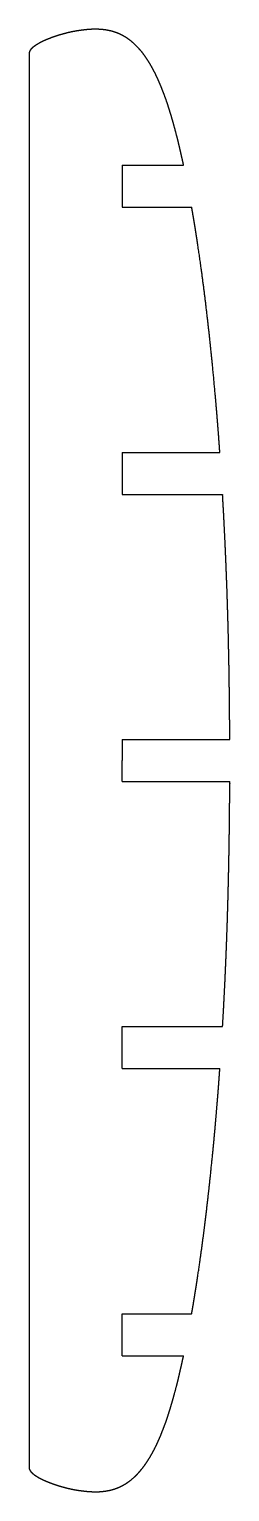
# Model space of a CAD drawing. Header units: metres. Extents: x 85 to 104, y -66 to 66.
import ezdxf

# ---------------------------------------------------------------- set-up
doc = ezdxf.new("R2010")
doc.units = ezdxf.units.M

msp = doc.modelspace()

# ---------------------------------------------------------------- linework, layer by layer
for p, q in [((93.92, 53.9, 1965), (99.49, 53.9, 1965)), ((93.92, 50.1, 1965), (100.22, 50.1, 1965)), ((93.92, 27.9, 1965), (102.78, 27.9, 1965)), ((93.92, 24.1, 1965), (103.03, 24.1, 1965)), ((93.92, 1.9, 1965), (103.68, 1.9, 1965)), ((93.92, -1.9, 1965), (103.68, -1.9, 1965)), ((93.92, -24.1, 1965), (103.03, -24.1, 1965)), ((93.92, -27.9, 1965), (102.78, -27.9, 1965)), ((93.92, -50.1, 1965), (100.22, -50.1, 1965)), ((93.92, -53.9, 1965), (99.49, -53.9, 1965))]:
    msp.add_line(p, q)
for points, knots in [([(99.49, 53.9, 1965), (99.42, 54.24, 1965), (99.34, 54.59, 1965), (99.26, 54.93, 1965), (99.19, 55.27, 1965), (99.1, 55.62, 1965), (99.02, 55.96, 1965), (98.94, 56.3, 1965), (98.76, 56.98, 1965), (98.67, 57.32, 1965), (98.58, 57.65, 1965), (98.49, 57.99, 1965), (98.39, 58.33, 1965), (98.29, 58.66, 1965), (98.18, 58.99, 1965), (98.03, 59.47, 1965), (97.98, 59.61, 1965), (97.93, 59.75, 1965), (97.88, 59.89, 1965), (97.83, 60.02, 1965), (97.79, 60.16, 1965), (97.74, 60.29, 1965), (97.63, 60.56, 1965), (97.58, 60.7, 1965), (97.52, 60.84, 1965), (97.47, 60.98, 1965), (97.41, 61.12, 1965), (97.36, 61.25, 1965), (97.3, 61.38, 1965), (97.08, 61.88, 1965), (96.9, 62.25, 1965), (96.72, 62.62, 1965), (96.52, 62.98, 1965), (96.31, 63.33, 1965), (96.08, 63.67, 1965), (95.84, 64, 1965), (95.37, 64.55, 1965), (95.15, 64.78, 1965), (94.92, 65, 1965), (94.68, 65.2, 1965), (94.43, 65.39, 1965), (94.16, 65.56, 1965), (93.88, 65.7, 1965), (93.45, 65.89, 1965), (93.31, 65.94, 1965), (93.16, 65.99, 1965), (93.01, 66.03, 1965), (92.86, 66.07, 1965), (92.71, 66.1, 1965), (92.56, 66.13, 1965), (92.3, 66.17, 1965), (92.2, 66.18, 1965), (92.09, 66.19, 1965), (91.99, 66.2, 1965), (91.88, 66.21, 1965), (91.77, 66.21, 1965), (91.67, 66.22, 1965), (91.48, 66.22, 1965), (91.39, 66.22, 1965), (91.31, 66.22, 1965), (91.23, 66.21, 1965), (91.14, 66.21, 1965), (91.06, 66.21, 1965), (90.97, 66.2, 1965), (90.83, 66.19, 1965), (90.76, 66.19, 1965), (90.7, 66.18, 1965), (90.64, 66.17, 1965), (90.58, 66.17, 1965), (90.52, 66.16, 1965), (90.46, 66.15, 1965), (90.2, 66.12, 1965), (90.01, 66.1, 1965), (89.82, 66.07, 1965), (89.63, 66.04, 1965), (89.44, 66, 1965), (89.25, 65.96, 1965), (89.06, 65.92, 1965), (88.69, 65.82, 1965), (88.5, 65.77, 1965), (88.31, 65.72, 1965), (88.13, 65.67, 1965), (87.94, 65.61, 1965), (87.76, 65.55, 1965), (87.58, 65.48, 1965), (87.24, 65.35, 1965), (87.09, 65.29, 1965), (86.94, 65.23, 1965), (86.79, 65.16, 1965), (86.64, 65.09, 1965), (86.49, 65.01, 1965), (86.35, 64.93, 1965), (86.14, 64.81, 1965), (86.07, 64.76, 1965), (86.01, 64.72, 1965), (85.94, 64.67, 1965), (85.88, 64.63, 1965), (85.81, 64.58, 1965), (85.75, 64.52, 1965), (85.66, 64.43, 1965), (85.63, 64.39, 1965), (85.59, 64.35, 1965), (85.56, 64.31, 1965), (85.53, 64.26, 1965), (85.51, 64.22, 1965), (85.5, 64.17, 1965), (85.49, 64.12, 1965)], [0, 0, 0, 0, 0, 0, 0, 0, 0, 0.108498, 0.108498, 0.108498, 0.108498, 0.108498, 0.108498, 0.108498, 0.216499, 0.216499, 0.216499, 0.216499, 0.216499, 0.216499, 0.216499, 0.263163, 0.263163, 0.263163, 0.263163, 0.263163, 0.263163, 0.263163, 0.315662, 0.315662, 0.315662, 0.315662, 0.315662, 0.315662, 0.315662, 0.470543, 0.470543, 0.470543, 0.470543, 0.470543, 0.470543, 0.470543, 0.589699, 0.589699, 0.589699, 0.589699, 0.589699, 0.589699, 0.589699, 0.648176, 0.648176, 0.648176, 0.648176, 0.648176, 0.648176, 0.648176, 0.688512, 0.688512, 0.688512, 0.688512, 0.688512, 0.688512, 0.688512, 0.720328, 0.720328, 0.720328, 0.720328, 0.720328, 0.720328, 0.720328, 0.743465, 0.743465, 0.743465, 0.743465, 0.743465, 0.743465, 0.743465, 0.815315, 0.815315, 0.815315, 0.815315, 0.815315, 0.815315, 0.815315, 0.887574, 0.887574, 0.887574, 0.887574, 0.887574, 0.887574, 0.887574, 0.949173, 0.949173, 0.949173, 0.949173, 0.949173, 0.949173, 0.949173, 0.979583, 0.979583, 0.979583, 0.979583, 0.979583, 0.979583, 0.979583, 1, 1, 1, 1, 1, 1, 1, 1, 1]), ([(85.49, 64.12, 1965), (85.49, 64.12, 1965), (85.49, 64.12, 1965), (85.49, 64.12, 1965), (85.49, 64.12, 1965), (85.49, 64.12, 1965), (85.49, 64.12, 1965), (85.49, 64.12, 1965), (85.49, 64.11, 1965), (85.49, 64.11, 1965), (85.49, 64.11, 1965), (85.49, 64.11, 1965), (85.49, 64.11, 1965), (85.49, 64.1, 1965), (85.49, 64.1, 1965), (85.49, 64.08, 1965), (85.49, 64.06, 1965), (85.49, 64.03, 1965), (85.49, 64.01, 1965), (85.49, 63.98, 1965), (85.49, 63.95, 1965), (85.49, 63.92, 1965), (85.49, 63.86, 1965), (85.49, 63.84, 1965), (85.49, 63.82, 1965), (85.49, 63.79, 1965), (85.49, 63.76, 1965), (85.49, 63.73, 1965), (85.49, 63.7, 1965), (85.49, 63.63, 1965), (85.49, 63.59, 1965), (85.49, 63.55, 1965), (85.49, 63.5, 1965), (85.49, 63.46, 1965), (85.49, 63.41, 1965), (85.49, 63.35, 1965), (85.49, 63.19, 1965), (85.49, 63.09, 1965), (85.49, 62.98, 1965), (85.49, 62.87, 1965), (85.49, 62.77, 1965), (85.49, 62.66, 1965), (85.49, 62.55, 1965), (85.49, 62.24, 1965), (85.49, 62.03, 1965), (85.49, 61.82, 1965), (85.49, 61.61, 1965), (85.49, 61.4, 1965), (85.49, 61.19, 1965), (85.49, 60.98, 1965), (85.49, 60.63, 1965), (85.49, 60.49, 1965), (85.49, 60.34, 1965), (85.49, 60.18, 1965), (85.49, 60.03, 1965), (85.49, 59.86, 1965), (85.49, 59.69, 1965), (85.49, 59.43, 1965), (85.49, 59.34, 1965), (85.49, 59.25, 1965), (85.49, 59.16, 1965), (85.49, 59.07, 1965), (85.49, 58.98, 1965), (85.49, 58.88, 1965), (85.49, 58.67, 1965), (85.49, 58.56, 1965), (85.49, 58.44, 1965), (85.49, 58.33, 1965), (85.49, 58.21, 1965), (85.49, 58.09, 1965), (85.49, 57.96, 1965), (85.49, 57.26, 1965), (85.49, 56.67, 1965), (85.49, 56.09, 1965), (85.49, 55.5, 1965), (85.49, 54.92, 1965), (85.49, 54.33, 1965), (85.49, 53.75, 1965), (85.49, 52.21, 1965), (85.49, 51.25, 1965), (85.49, 50.29, 1965), (85.49, 49.33, 1965), (85.49, 48.37, 1965), (85.49, 47.42, 1965), (85.49, 46.46, 1965), (85.49, 43.82, 1965), (85.49, 42.14, 1965), (85.48, 40.47, 1965), (85.48, 38.79, 1965), (85.48, 37.11, 1965), (85.48, 35.44, 1965), (85.48, 33.76, 1965), (85.48, 30.64, 1965), (85.48, 29.2, 1965), (85.48, 27.76, 1965), (85.48, 26.32, 1965), (85.48, 24.87, 1965), (85.48, 23.43, 1965), (85.48, 21.99, 1965), (85.48, 19.52, 1965), (85.48, 18.5, 1965), (85.48, 17.48, 1965), (85.48, 16.45, 1965), (85.48, 15.43, 1965), (85.48, 14.4, 1965), (85.48, 13.38, 1965), (85.48, 11.71, 1965), (85.48, 11.06, 1965), (85.48, 10.42, 1965), (85.48, 9.77, 1965), (85.48, 9.13, 1965), (85.48, 8.48, 1965), (85.48, 7.84, 1965), (85.48, 6.96, 1965), (85.48, 6.74, 1965), (85.48, 6.51, 1965), (85.48, 6.3, 1965), (85.48, 6.09, 1965), (85.48, 5.88, 1965), (85.48, 5.68, 1965), (85.48, 5.29, 1965), (85.48, 5.1, 1965), (85.48, 4.91, 1965), (85.48, 4.73, 1965), (85.48, 4.56, 1965), (85.48, 4.39, 1965), (85.48, 4.22, 1965), (85.48, 3.81, 1965), (85.48, 3.56, 1965), (85.48, 3.31, 1965), (85.48, 3.06, 1965), (85.48, 2.81, 1965), (85.48, 2.57, 1965), (85.48, 2.32, 1965), (85.48, 1.94, 1965), (85.48, 1.81, 1965), (85.48, 1.68, 1965), (85.48, 1.54, 1965), (85.48, 1.41, 1965), (85.48, 1.28, 1965), (85.48, 1.15, 1965), (85.48, 0.96, 1965), (85.48, 0.89, 1965), (85.48, 0.82, 1965), (85.48, 0.75, 1965), (85.48, 0.68, 1965), (85.48, 0.62, 1965), (85.48, 0.55, 1965), (85.48, 0.45, 1965), (85.48, 0.41, 1965), (85.48, 0.38, 1965), (85.48, 0.34, 1965), (85.48, 0.31, 1965), (85.48, 0.27, 1965), (85.48, 0.24, 1965), (85.48, 0.18, 1965), (85.48, 0.16, 1965), (85.48, 0.14, 1965), (85.48, 0.13, 1965), (85.48, 0.11, 1965), (85.48, 0.09, 1965), (85.48, 0.08, 1965), (85.48, 0.04, 1965), (85.48, 0.02, 1965), (85.48, 0.01, 1965), (85.48, 0, 1965), (85.48, 0, 1965), (85.48, 0, 1965), (85.48, 0, 1965), (85.48, 0, 1965), (85.48, 0, 1965), (85.48, 0, 1965), (85.48, -0.01, 1965), (85.48, -0.02, 1965), (85.48, -0.03, 1965), (85.48, -0.05, 1965), (85.48, -0.1, 1965), (85.48, -0.14, 1965), (85.48, -0.18, 1965), (85.48, -0.22, 1965), (85.48, -0.26, 1965), (85.48, -0.3, 1965), (85.48, -0.34, 1965), (85.48, -0.44, 1965), (85.48, -0.49, 1965), (85.48, -0.54, 1965), (85.48, -0.6, 1965), (85.48, -0.65, 1965), (85.48, -0.71, 1965), (85.48, -0.76, 1965), (85.48, -0.93, 1965), (85.48, -1.03, 1965), (85.48, -1.14, 1965), (85.48, -1.25, 1965), (85.48, -1.35, 1965), (85.48, -1.46, 1965), (85.48, -1.57, 1965), (85.48, -1.88, 1965), (85.48, -2.09, 1965), (85.48, -2.3, 1965), (85.48, -2.51, 1965), (85.48, -2.72, 1965), (85.48, -2.92, 1965), (85.48, -3.13, 1965), (85.48, -3.48, 1965), (85.48, -3.63, 1965), (85.48, -3.78, 1965), (85.48, -3.93, 1965), (85.48, -4.09, 1965), (85.48, -4.26, 1965), (85.48, -4.43, 1965), (85.48, -4.69, 1965), (85.48, -4.77, 1965), (85.48, -4.86, 1965), (85.48, -4.96, 1965), (85.48, -5.05, 1965), (85.48, -5.14, 1965), (85.48, -5.24, 1965), (85.48, -5.44, 1965), (85.48, -5.56, 1965), (85.48, -5.67, 1965), (85.48, -5.79, 1965), (85.48, -5.91, 1965), (85.48, -6.03, 1965), (85.48, -6.15, 1965), (85.48, -6.86, 1965), (85.48, -7.45, 1965), (85.48, -8.03, 1965), (85.48, -8.61, 1965), (85.48, -9.2, 1965), (85.48, -9.78, 1965), (85.48, -10.37, 1965), (85.48, -11.91, 1965), (85.48, -12.87, 1965), (85.48, -13.83, 1965), (85.48, -14.79, 1965), (85.48, -15.74, 1965), (85.48, -16.7, 1965), (85.48, -17.66, 1965), (85.48, -20.3, 1965), (85.48, -21.97, 1965), (85.48, -23.65, 1965), (85.48, -25.33, 1965), (85.48, -27, 1965), (85.48, -28.68, 1965), (85.48, -30.36, 1965), (85.48, -33.48, 1965), (85.48, -34.92, 1965), (85.48, -36.36, 1965), (85.48, -37.8, 1965), (85.48, -39.24, 1965), (85.48, -40.69, 1965), (85.49, -42.13, 1965), (85.49, -44.59, 1965), (85.49, -45.62, 1965), (85.49, -46.64, 1965), (85.49, -47.67, 1965), (85.49, -48.69, 1965), (85.49, -49.71, 1965), (85.49, -50.74, 1965), (85.49, -52.41, 1965), (85.49, -53.05, 1965), (85.49, -53.7, 1965), (85.49, -54.35, 1965), (85.49, -54.99, 1965), (85.49, -55.64, 1965), (85.49, -56.28, 1965), (85.49, -57.16, 1965), (85.49, -57.38, 1965), (85.49, -57.6, 1965), (85.49, -57.82, 1965), (85.49, -58.03, 1965), (85.49, -58.24, 1965), (85.49, -58.44, 1965), (85.49, -58.83, 1965), (85.49, -59.02, 1965), (85.49, -59.2, 1965), (85.49, -59.38, 1965), (85.49, -59.56, 1965), (85.49, -59.73, 1965), (85.49, -59.89, 1965), (85.49, -60.3, 1965), (85.49, -60.55, 1965), (85.49, -60.8, 1965), (85.49, -61.05, 1965), (85.49, -61.3, 1965), (85.49, -61.55, 1965), (85.49, -61.8, 1965), (85.49, -62.18, 1965), (85.49, -62.31, 1965), (85.49, -62.44, 1965), (85.49, -62.57, 1965), (85.49, -62.7, 1965), (85.49, -62.83, 1965), (85.49, -62.96, 1965), (85.49, -63.16, 1965), (85.49, -63.23, 1965), (85.49, -63.3, 1965), (85.49, -63.37, 1965), (85.49, -63.43, 1965), (85.49, -63.5, 1965), (85.49, -63.57, 1965), (85.49, -63.67, 1965), (85.49, -63.71, 1965), (85.49, -63.74, 1965), (85.49, -63.78, 1965), (85.49, -63.81, 1965), (85.49, -63.85, 1965), (85.49, -63.88, 1965), (85.49, -63.93, 1965), (85.49, -63.95, 1965), (85.49, -63.97, 1965), (85.49, -63.99, 1965), (85.49, -64.01, 1965), (85.49, -64.03, 1965), (85.49, -64.04, 1965), (85.49, -64.07, 1965), (85.49, -64.08, 1965), (85.49, -64.08, 1965), (85.49, -64.09, 1965), (85.49, -64.1, 1965), (85.49, -64.1, 1965), (85.49, -64.11, 1965), (85.49, -64.11, 1965), (85.49, -64.11, 1965), (85.49, -64.11, 1965), (85.49, -64.11, 1965), (85.49, -64.12, 1965), (85.49, -64.12, 1965), (85.49, -64.12, 1965), (85.49, -64.12, 1965), (85.49, -64.12, 1965), (85.49, -64.12, 1965), (85.49, -64.12, 1965), (85.49, -64.12, 1965), (85.49, -64.12, 1965), (85.49, -64.12, 1965), (85.49, -64.12, 1965)], [0, 0, 0, 0, 0, 0, 0, 0, 0, 0.003194, 0.003194, 0.003194, 0.003194, 0.003194, 0.003194, 0.003194, 0.005428, 0.005428, 0.005428, 0.005428, 0.005428, 0.005428, 0.005428, 0.012014, 0.012014, 0.012014, 0.012014, 0.012014, 0.012014, 0.012014, 0.016568, 0.016568, 0.016568, 0.016568, 0.016568, 0.016568, 0.016568, 0.021537, 0.021537, 0.021537, 0.021537, 0.021537, 0.021537, 0.021537, 0.031088, 0.031088, 0.031088, 0.031088, 0.031088, 0.031088, 0.031088, 0.049558, 0.049558, 0.049558, 0.049558, 0.049558, 0.049558, 0.049558, 0.061996, 0.061996, 0.061996, 0.061996, 0.061996, 0.061996, 0.061996, 0.068216, 0.068216, 0.068216, 0.068216, 0.068216, 0.068216, 0.068216, 0.075471, 0.075471, 0.075471, 0.075471, 0.075471, 0.075471, 0.075471, 0.109586, 0.109586, 0.109586, 0.109586, 0.109586, 0.109586, 0.109586, 0.165482, 0.165482, 0.165482, 0.165482, 0.165482, 0.165482, 0.165482, 0.263293, 0.263293, 0.263293, 0.263293, 0.263293, 0.263293, 0.263293, 0.347371, 0.347371, 0.347371, 0.347371, 0.347371, 0.347371, 0.347371, 0.407123, 0.407123, 0.407123, 0.407123, 0.407123, 0.407123, 0.407123, 0.444779, 0.444779, 0.444779, 0.444779, 0.444779, 0.444779, 0.444779, 0.458235, 0.458235, 0.458235, 0.458235, 0.458235, 0.458235, 0.458235, 0.471693, 0.471693, 0.471693, 0.471693, 0.471693, 0.471693, 0.471693, 0.492668, 0.492668, 0.492668, 0.492668, 0.492668, 0.492668, 0.492668, 0.503702, 0.503702, 0.503702, 0.503702, 0.503702, 0.503702, 0.503702, 0.509538, 0.509538, 0.509538, 0.509538, 0.509538, 0.509538, 0.509538, 0.51269, 0.51269, 0.51269, 0.51269, 0.51269, 0.51269, 0.51269, 0.514609, 0.514609, 0.514609, 0.514609, 0.514609, 0.514609, 0.514609, 0.517176, 0.517176, 0.517176, 0.517176, 0.517176, 0.517176, 0.517176, 0.519787, 0.519787, 0.519787, 0.519787, 0.519787, 0.519787, 0.519787, 0.523567, 0.523567, 0.523567, 0.523567, 0.523567, 0.523567, 0.523567, 0.528315, 0.528315, 0.528315, 0.528315, 0.528315, 0.528315, 0.528315, 0.537399, 0.537399, 0.537399, 0.537399, 0.537399, 0.537399, 0.537399, 0.554964, 0.554964, 0.554964, 0.554964, 0.554964, 0.554964, 0.554964, 0.566793, 0.566793, 0.566793, 0.566793, 0.566793, 0.566793, 0.566793, 0.572708, 0.572708, 0.572708, 0.572708, 0.572708, 0.572708, 0.572708, 0.579608, 0.579608, 0.579608, 0.579608, 0.579608, 0.579608, 0.579608, 0.612052, 0.612052, 0.612052, 0.612052, 0.612052, 0.612052, 0.612052, 0.66521, 0.66521, 0.66521, 0.66521, 0.66521, 0.66521, 0.66521, 0.758234, 0.758234, 0.758234, 0.758234, 0.758234, 0.758234, 0.758234, 0.838199, 0.838199, 0.838199, 0.838199, 0.838199, 0.838199, 0.838199, 0.895028, 0.895028, 0.895028, 0.895028, 0.895028, 0.895028, 0.895028, 0.930843, 0.930843, 0.930843, 0.930843, 0.930843, 0.930843, 0.930843, 0.943641, 0.943641, 0.943641, 0.943641, 0.943641, 0.943641, 0.943641, 0.956441, 0.956441, 0.956441, 0.956441, 0.956441, 0.956441, 0.956441, 0.97639, 0.97639, 0.97639, 0.97639, 0.97639, 0.97639, 0.97639, 0.986885, 0.986885, 0.986885, 0.986885, 0.986885, 0.986885, 0.986885, 0.992436, 0.992436, 0.992436, 0.992436, 0.992436, 0.992436, 0.992436, 0.995434, 0.995434, 0.995434, 0.995434, 0.995434, 0.995434, 0.995434, 0.997258, 0.997258, 0.997258, 0.997258, 0.997258, 0.997258, 0.997258, 0.998503, 0.998503, 0.998503, 0.998503, 0.998503, 0.998503, 0.998503, 0.999071, 0.999071, 0.999071, 0.999071, 0.999071, 0.999071, 0.999071, 1, 1, 1, 1, 1, 1, 1, 1, 1]), ([(102.78, 27.9, 1965), (102.76, 28.14, 1965), (102.75, 28.38, 1965), (102.73, 28.63, 1965), (102.71, 28.87, 1965), (102.69, 29.11, 1965), (102.68, 29.35, 1965), (102.66, 29.59, 1965), (102.6, 30.33, 1965), (102.56, 30.83, 1965), (102.52, 31.32, 1965), (102.48, 31.82, 1965), (102.44, 32.31, 1965), (102.39, 32.81, 1965), (102.35, 33.3, 1965), (102.16, 35.34, 1965), (102.01, 36.89, 1965), (101.85, 38.44, 1965), (101.68, 39.98, 1965), (101.49, 41.53, 1965), (101.3, 43.07, 1965), (101.09, 44.61, 1965), (100.79, 46.64, 1965), (100.71, 47.14, 1965), (100.64, 47.63, 1965), (100.56, 48.13, 1965), (100.48, 48.62, 1965), (100.4, 49.11, 1965), (100.31, 49.61, 1965), (100.22, 50.1, 1965)], [0, 0, 0, 0, 0, 0, 0, 0, 0, 0.0868, 0.0868, 0.0868, 0.0868, 0.0868, 0.0868, 0.0868, 0.264627, 0.264627, 0.264627, 0.264627, 0.264627, 0.264627, 0.264627, 0.820839, 0.820839, 0.820839, 0.820839, 0.820839, 0.820839, 0.820839, 1, 1, 1, 1, 1, 1, 1, 1, 1]), ([(103.68, 1.9, 1965), (103.67, 4.67, 1965), (103.64, 7.44, 1965), (103.6, 10.21, 1965), (103.53, 12.99, 1965), (103.44, 15.76, 1965), (103.33, 18.53, 1965), (103.19, 21.29, 1965), (103.03, 24.07, 1965), (103.03, 24.07, 1965), (103.03, 24.08, 1965), (103.03, 24.08, 1965), (103.03, 24.09, 1965), (103.03, 24.09, 1965), (103.03, 24.1, 1965), (103.03, 24.1, 1965)], [0, 0, 0, 0, 0, 0, 0, 0, 0, 0.998247, 0.998247, 0.998247, 0.998247, 0.998247, 0.998247, 0.998247, 1, 1, 1, 1, 1, 1, 1, 1, 1]), ([(103.03, -24.1, 1965), (103.19, -21.35, 1965), (103.33, -18.6, 1965), (103.44, -15.85, 1965), (103.53, -13.1, 1965), (103.59, -10.35, 1965), (103.64, -7.6, 1965), (103.67, -4.84, 1965), (103.68, -2.07, 1965), (103.68, -2.04, 1965), (103.68, -2.02, 1965), (103.68, -2, 1965), (103.68, -1.97, 1965), (103.68, -1.95, 1965), (103.68, -1.92, 1965), (103.68, -1.9, 1965)], [0, 0, 0, 0, 0, 0, 0, 0, 0, 0.99134, 0.99134, 0.99134, 0.99134, 0.99134, 0.99134, 0.99134, 1, 1, 1, 1, 1, 1, 1, 1, 1]), ([(100.22, -50.1, 1965), (100.3, -49.66, 1965), (100.38, -49.22, 1965), (100.45, -48.78, 1965), (100.52, -48.33, 1965), (100.59, -47.89, 1965), (100.66, -47.45, 1965), (100.73, -47.01, 1965), (100.99, -45.27, 1965), (101.17, -43.98, 1965), (101.34, -42.69, 1965), (101.51, -41.4, 1965), (101.66, -40.1, 1965), (101.8, -38.81, 1965), (101.94, -37.51, 1965), (102.12, -35.7, 1965), (102.18, -35.18, 1965), (102.23, -34.66, 1965), (102.27, -34.15, 1965), (102.32, -33.63, 1965), (102.37, -33.11, 1965), (102.41, -32.59, 1965), (102.5, -31.55, 1965), (102.54, -31.03, 1965), (102.59, -30.51, 1965), (102.63, -29.99, 1965), (102.67, -29.47, 1965), (102.71, -28.94, 1965), (102.74, -28.42, 1965), (102.78, -27.9, 1965)], [0, 0, 0, 0, 0, 0, 0, 0, 0, 0.160256, 0.160256, 0.160256, 0.160256, 0.160256, 0.160256, 0.160256, 0.626727, 0.626727, 0.626727, 0.626727, 0.626727, 0.626727, 0.626727, 0.812641, 0.812641, 0.812641, 0.812641, 0.812641, 0.812641, 0.812641, 1, 1, 1, 1, 1, 1, 1, 1, 1]), ([(85.49, -64.12, 1965), (85.49, -64.15, 1965), (85.5, -64.18, 1965), (85.51, -64.2, 1965), (85.52, -64.23, 1965), (85.54, -64.26, 1965), (85.55, -64.29, 1965), (85.57, -64.31, 1965), (85.62, -64.38, 1965), (85.65, -64.42, 1965), (85.69, -64.46, 1965), (85.72, -64.49, 1965), (85.76, -64.53, 1965), (85.8, -64.56, 1965), (85.84, -64.6, 1965), (85.98, -64.71, 1965), (86.09, -64.78, 1965), (86.19, -64.85, 1965), (86.3, -64.91, 1965), (86.41, -64.97, 1965), (86.53, -65.03, 1965), (86.64, -65.09, 1965), (86.87, -65.19, 1965), (86.99, -65.25, 1965), (87.11, -65.3, 1965), (87.23, -65.35, 1965), (87.35, -65.39, 1965), (87.47, -65.44, 1965), (87.59, -65.48, 1965), (87.86, -65.58, 1965), (88, -65.63, 1965), (88.15, -65.67, 1965), (88.3, -65.72, 1965), (88.44, -65.76, 1965), (88.59, -65.8, 1965), (88.74, -65.84, 1965), (89.06, -65.92, 1965), (89.23, -65.96, 1965), (89.41, -65.99, 1965), (89.58, -66.03, 1965), (89.76, -66.06, 1965), (89.93, -66.09, 1965), (90.11, -66.11, 1965), (90.37, -66.14, 1965), (90.45, -66.15, 1965), (90.54, -66.16, 1965), (90.62, -66.17, 1965), (90.71, -66.18, 1965), (90.79, -66.19, 1965), (90.88, -66.19, 1965), (91.05, -66.21, 1965), (91.15, -66.21, 1965), (91.24, -66.21, 1965), (91.33, -66.22, 1965), (91.42, -66.22, 1965), (91.51, -66.22, 1965), (91.6, -66.22, 1965), (91.94, -66.21, 1965), (92.19, -66.19, 1965), (92.43, -66.16, 1965), (92.67, -66.12, 1965), (92.91, -66.07, 1965), (93.15, -66, 1965), (93.38, -65.92, 1965), (93.81, -65.73, 1965), (94.01, -65.63, 1965), (94.21, -65.52, 1965), (94.4, -65.4, 1965), (94.58, -65.27, 1965), (94.75, -65.13, 1965), (94.92, -64.98, 1965), (95.22, -64.7, 1965), (95.34, -64.57, 1965), (95.46, -64.44, 1965), (95.58, -64.31, 1965), (95.69, -64.17, 1965), (95.8, -64.03, 1965), (95.91, -63.88, 1965), (96.19, -63.49, 1965), (96.36, -63.23, 1965), (96.52, -62.97, 1965), (96.67, -62.7, 1965), (96.81, -62.43, 1965), (96.95, -62.15, 1965), (97.08, -61.88, 1965), (97.26, -61.48, 1965), (97.31, -61.37, 1965), (97.36, -61.25, 1965), (97.41, -61.14, 1965), (97.46, -61.02, 1965), (97.5, -60.9, 1965), (97.55, -60.77, 1965), (97.64, -60.55, 1965), (97.68, -60.45, 1965), (97.71, -60.35, 1965), (97.75, -60.25, 1965), (97.79, -60.16, 1965), (97.82, -60.06, 1965), (97.86, -59.96, 1965), (98.03, -59.48, 1965), (98.15, -59.1, 1965), (98.27, -58.71, 1965), (98.39, -58.33, 1965), (98.5, -57.94, 1965), (98.61, -57.55, 1965), (98.71, -57.17, 1965), (98.91, -56.42, 1965), (99, -56.06, 1965), (99.08, -55.7, 1965), (99.17, -55.34, 1965), (99.25, -54.98, 1965), (99.33, -54.62, 1965), (99.41, -54.26, 1965), (99.49, -53.9, 1965)], [0, 0, 0, 0, 0, 0, 0, 0, 0, 0.0017736, 0.0017736, 0.0017736, 0.0017736, 0.0017736, 0.0017736, 0.0017736, 0.0047524, 0.0047524, 0.0047524, 0.0047524, 0.0047524, 0.0047524, 0.0047524, 0.0117787, 0.0117787, 0.0117787, 0.0117787, 0.0117787, 0.0117787, 0.0117787, 0.0188994, 0.0188994, 0.0188994, 0.0188994, 0.0188994, 0.0188994, 0.0188994, 0.0273194, 0.0273194, 0.0273194, 0.0273194, 0.0273194, 0.0273194, 0.0273194, 0.0370666, 0.0370666, 0.0370666, 0.0370666, 0.0370666, 0.0370666, 0.0370666, 0.0417625, 0.0417625, 0.0417625, 0.0417625, 0.0417625, 0.0417625, 0.0417625, 0.0468857, 0.0468857, 0.0468857, 0.0468857, 0.0468857, 0.0468857, 0.0468857, 0.0606426, 0.0606426, 0.0606426, 0.0606426, 0.0606426, 0.0606426, 0.0606426, 0.0732182, 0.0732182, 0.0732182, 0.0732182, 0.0732182, 0.0732182, 0.0732182, 0.0832251, 0.0832251, 0.0832251, 0.0832251, 0.0832251, 0.0832251, 0.0832251, 0.1003546, 0.1003546, 0.1003546, 0.1003546, 0.1003546, 0.1003546, 0.1003546, 0.1071825, 0.1071825, 0.1071825, 0.1071825, 0.1071825, 0.1071825, 0.1071825, 0.1124908, 0.1124908, 0.1124908, 0.1124908, 0.1124908, 0.1124908, 0.1124908, 0.1328592, 0.1328592, 0.1328592, 0.1328592, 0.1328592, 0.1328592, 0.1328592, 0.1515405, 0.1515405, 0.1515405, 0.1515405, 0.1515405, 0.1515405, 0.1515405, 0.1515405, 0.1515405])]:
    msp.add_open_spline(points, degree=8, knots=knots)
for points in [[(93.92, 53.9, 1965), (93.92, 50.1, 1965)], [(93.92, 27.9, 1965), (93.92, 24.1, 1965)], [(93.92, 1.9, 1965), (93.92, 0, 1965)], [(93.92, -1.9, 1965), (93.92, 0, 1965)], [(93.92, -27.9, 1965), (93.92, -24.1, 1965)], [(93.92, -53.9, 1965), (93.92, -50.1, 1965)]]:
    msp.add_open_spline(points, degree=1)

doc.saveas('drawing.dxf')
